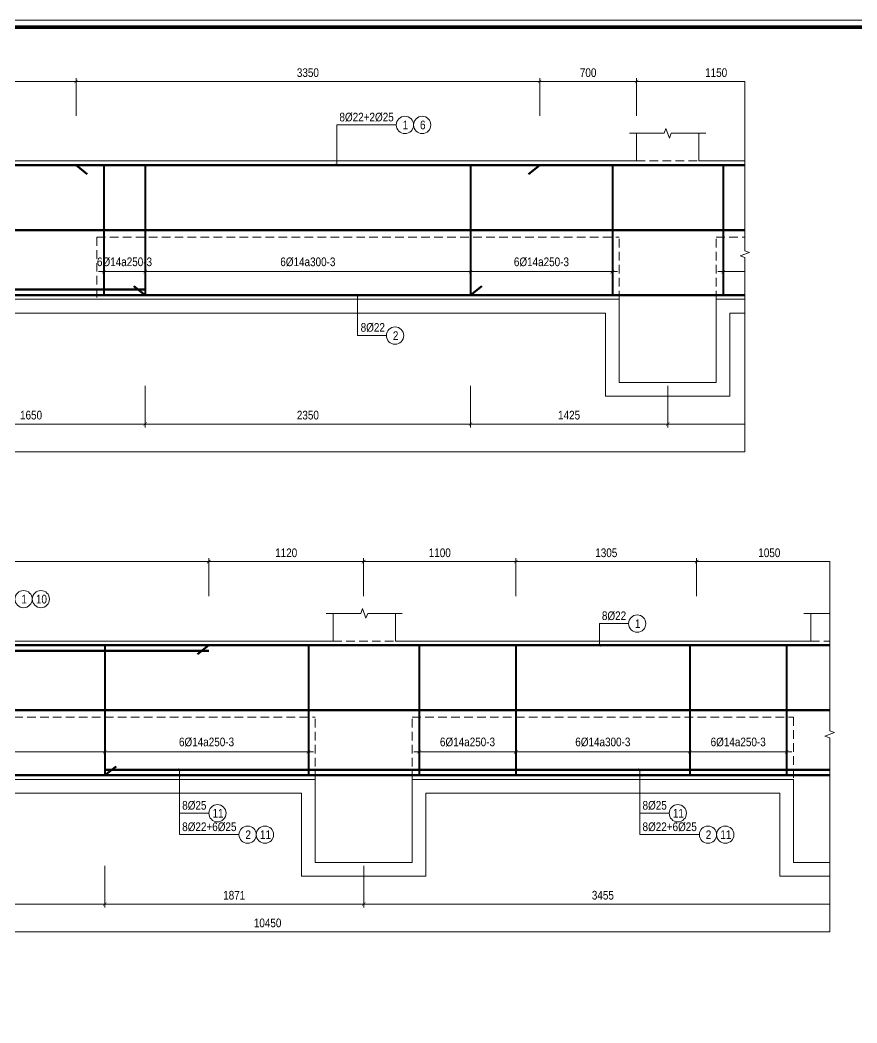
# Model space of a CAD drawing. Header units: millimetres. Extents: x 3014920 to 3563667, y -1638653 to -1356471.
# Drawn here: x 3313728 to 3319774, y -1613312 to -1606064 of the extents above; entities that cross this region are included whole.
import ezdxf
from ezdxf.enums import TextEntityAlignment as Align
from ezdxf.xclip import XClip

# ---------------------------------------------------------------- set-up
doc = ezdxf.new("R2010")
doc.units = ezdxf.units.MM
doc.header["$MEASUREMENT"] = 0
doc.header["$XCLIPFRAME"] = 0
doc.header["$PDMODE"] = 2
doc.linetypes.add('HIDDEN', pattern=[0.375, 0.25, -0.125])
doc.layers.get('0').update_dxf_attribs({"lineweight": 9})
doc.layers.get('Defpoints').update_dxf_attribs({"color": 10, "lineweight": 0})
for name, color, linetype, lineweight in [('CDAI', 21, 'Continuous', 40), ('CTHEP', 50, 'Continuous', 50), ('DBAO', 90, 'Continuous', 13), ('DGIONG', 130, 'Continuous', 13), ('DMo', 9, 'HIDDEN', 9), ('KTH', 154, 'Continuous', 9), ('Net khuat', 8, 'HIDDEN', 13), ('TEXT', 7, 'Continuous', 15)]:
    doc.layers.add(name, color=color, linetype=linetype, lineweight=lineweight)
doc.styles.add('Star-HelCon', font='VHELVCN_0.TTF')
doc.styles.add('TTP-HelCon', font='VHELVCN_0.TTF')
doc.styles.add('VNI-HELVE-CONDENSE', font='VHELVCN_0.TTF')
doc.dimstyles.new('kc-25', dxfattribs={"dimtxt": 62.5, "dimasz": 20, "dimexe": 20, "dimexo": 50, "dimgap": 25, "dimtad": 3, "dimdec": 0, "dimzin": 0, "dimdsep": 46, "dimtxsty": 'VNI-HELVE-CONDENSE', "dimblk": 'DIM', "dimcen": 2.5, "dimclrd": 256, "dimclre": 154, "dimclrt": 7, "dimaunit": 1, "dimadec": 0, "dimazin": 0, "dimtfac": 1, "dimtdec": 0, "dimtix": 1, "dimtmove": 0, "dimatfit": 3, "dimldrblk": 'DOT', "dimfxl": 1, "dimtolj": 1, "dimtzin": 0, "dimarcsym": 0})
doc.dimstyles.new('TTP-25', dxfattribs={"dimscale": 25, "dimtxt": 2.5, "dimasz": 1, "dimexe": 1, "dimexo": 1, "dimgap": 0.09, "dimtad": 0, "dimdec": 4, "dimrnd": 1, "dimzin": 9, "dimdsep": 46, "dimtxsty": 'TTP-HelCon', "dimblk": 'ARCHTICK', "dimcen": 0.09, "dimdle": 1.5, "dimclrd": 256, "dimclre": 256, "dimclrt": 7, "dimadec": 0, "dimazin": 0, "dimtfac": 1, "dimtdec": 4, "dimtmove": 0, "dimatfit": 3, "dimldrblk": 'ARCHTICK', "dimfxl": 1, "dimtvp": 1, "dimtolj": 1, "dimtzin": 0, "dimarcsym": 0})

# ---------------------------------------------------------------- blocks, each defined once
blk = doc.blocks.new('_ArchTick')
at = {"color": 0, "linetype": 'ByBlock', "const_width": 0.15}
blk.add_lwpolyline([(-0.5, -0.5), (0.5, 0.5)], dxfattribs=at)
blk = doc.blocks.new('*D662')
at = {"layer": 'Defpoints', "color": 0, "transparency": 16777216}
for p in [(11650, 574), (14999.7, 413.1), (11650, 300)]:
    blk.add_point(p, dxfattribs=at)
at = {"layer": 'KTH', "lineweight": -2, "transparency": 16777216}
for p, q in [((11650, 325), (11650, 599)), ((14999.7, 438.1), (14999.7, 599)), ((15037.2, 574), (11612.5, 574))]:
    blk.add_line(p, q, dxfattribs=at)
at = {"layer": 'KTH', "lineweight": -2, "transparency": 16777216, "xscale": 25, "yscale": 25, "zscale": 25, "rotation": 180}
blk.add_blockref('_ArchTick', (11650, 574), dxfattribs=at)
at = {"layer": 'KTH', "lineweight": -2, "transparency": 16777216, "xscale": 25, "yscale": 25, "zscale": 25}
blk.add_blockref('_ArchTick', (14999.7, 574), dxfattribs=at)
at = {"layer": 'KTH', "color": 7, "transparency": 16777216, "insert": (13324.8, 637.8), "char_height": 62.5, "attachment_point": 5, "style": 'TTP-HelCon'}
blk.add_mtext('\\A1;3350', dxfattribs=at)
blk = doc.blocks.new('*D664')
at = {"layer": 'Defpoints', "color": 0, "transparency": 16777216}
for p in [(10500, -1600), (12150, -1600), (12150, -1901)]:
    blk.add_point(p, dxfattribs=at)
at = {"layer": 'KTH', "lineweight": -2, "transparency": 16777216}
for p, q in [((10500, -1625), (10500, -1926)), ((12150, -1625), (12150, -1926)), ((10462.5, -1901), (12187.5, -1901))]:
    blk.add_line(p, q, dxfattribs=at)
at = {"layer": 'KTH', "lineweight": -2, "transparency": 16777216, "xscale": 25, "yscale": 25, "zscale": 25, "rotation": 180}
blk.add_blockref('_ArchTick', (10500, -1901), dxfattribs=at)
at = {"layer": 'KTH', "lineweight": -2, "transparency": 16777216, "xscale": 25, "yscale": 25, "zscale": 25}
blk.add_blockref('_ArchTick', (12150, -1901), dxfattribs=at)
at = {"layer": 'KTH', "color": 7, "transparency": 16777216, "insert": (11325, -1837.2), "char_height": 62.5, "attachment_point": 5, "style": 'TTP-HelCon'}
blk.add_mtext('\\A1;1650', dxfattribs=at)
blk = doc.blocks.new('*D666')
at = {"layer": 'Defpoints', "color": 0, "transparency": 16777216}
for p in [(11850, -593.5), (12150, -602.9), (12150, -800)]:
    blk.add_point(p, dxfattribs=at)
at = {"layer": 'KTH', "lineweight": -2, "transparency": 16777216}
for p, q in [((11850, -618.5), (11850, -825)), ((12150, -627.9), (12150, -825)), ((11812.5, -800), (12187.5, -800))]:
    blk.add_line(p, q, dxfattribs=at)
at = {"layer": 'KTH', "lineweight": -2, "transparency": 16777216, "xscale": 25, "yscale": 25, "zscale": 25, "rotation": 180}
blk.add_blockref('_ArchTick', (11850, -800), dxfattribs=at)
at = {"layer": 'KTH', "lineweight": -2, "transparency": 16777216, "xscale": 25, "yscale": 25, "zscale": 25}
blk.add_blockref('_ArchTick', (12150, -800), dxfattribs=at)
at = {"layer": 'KTH', "color": 7, "transparency": 16777216, "insert": (12000, -730.1), "char_height": 62.5, "attachment_point": 5, "style": 'TTP-HelCon'}
blk.add_mtext('\\A1;6Þ14a250-3', dxfattribs=at)
blk = doc.blocks.new('*D669')
at = {"layer": 'Defpoints', "color": 0, "transparency": 16777216}
for p in [(15924.6, -1600), (17349.6, -1600), (15924.6, -1901)]:
    blk.add_point(p, dxfattribs=at)
at = {"layer": 'KTH', "lineweight": -2, "transparency": 16777216}
for p, q in [((15924.6, -1625), (15924.6, -1926)), ((17349.6, -1625), (17349.6, -1926)), ((17387.1, -1901), (15887.1, -1901))]:
    blk.add_line(p, q, dxfattribs=at)
at = {"layer": 'KTH', "lineweight": -2, "transparency": 16777216, "xscale": 25, "yscale": 25, "zscale": 25, "rotation": 180}
blk.add_blockref('_ArchTick', (15924.6, -1901), dxfattribs=at)
at = {"layer": 'KTH', "lineweight": -2, "transparency": 16777216, "xscale": 25, "yscale": 25, "zscale": 25}
blk.add_blockref('_ArchTick', (17349.6, -1901), dxfattribs=at)
at = {"layer": 'KTH', "color": 7, "transparency": 16777216, "insert": (16637.1, -1837.2), "char_height": 62.5, "attachment_point": 5, "style": 'TTP-HelCon'}
blk.add_mtext('\\A1;1425', dxfattribs=at)
blk = doc.blocks.new('*D672')
at = {"layer": 'Defpoints', "color": 0, "transparency": 16777216}
for p in [(24499.5, -602.9), (26798.3, -602.9), (24499.5, -800)]:
    blk.add_point(p, dxfattribs=at)
at = {"layer": 'KTH', "lineweight": -2, "transparency": 16777216}
for p, q in [((24499.5, -627.9), (24499.5, -825)), ((26798.3, -627.9), (26798.3, -825)), ((26835.8, -800), (24462, -800))]:
    blk.add_line(p, q, dxfattribs=at)
at = {"layer": 'KTH', "lineweight": -2, "transparency": 16777216, "xscale": 25, "yscale": 25, "zscale": 25, "rotation": 180}
blk.add_blockref('_ArchTick', (24499.5, -800), dxfattribs=at)
at = {"layer": 'KTH', "lineweight": -2, "transparency": 16777216, "xscale": 25, "yscale": 25, "zscale": 25}
blk.add_blockref('_ArchTick', (26798.3, -800), dxfattribs=at)
at = {"layer": 'KTH', "color": 7, "transparency": 16777216, "insert": (25648.9, -730.1), "char_height": 62.5, "attachment_point": 5, "style": 'TTP-HelCon'}
blk.add_mtext('\\A1;6Þ14a300-3', dxfattribs=at)
blk = doc.blocks.new('*D680')
at = {"layer": 'Defpoints', "color": 0, "transparency": 16777216}
for p in [(16324.6, -602.9), (17349.6, -602.9), (16324.6, -800)]:
    blk.add_point(p, dxfattribs=at)
at = {"layer": 'KTH', "lineweight": -2, "transparency": 16777216}
for p, q in [((16324.6, -627.9), (16324.6, -825)), ((17349.6, -627.9), (17349.6, -825)), ((17387.1, -800), (16287.1, -800))]:
    blk.add_line(p, q, dxfattribs=at)
at = {"layer": 'KTH', "lineweight": -2, "transparency": 16777216, "xscale": 25, "yscale": 25, "zscale": 25, "rotation": 180}
blk.add_blockref('_ArchTick', (16324.6, -800), dxfattribs=at)
at = {"layer": 'KTH', "lineweight": -2, "transparency": 16777216, "xscale": 25, "yscale": 25, "zscale": 25}
blk.add_blockref('_ArchTick', (17349.6, -800), dxfattribs=at)
at = {"layer": 'KTH', "color": 7, "transparency": 16777216, "insert": (16837.1, -730.1), "char_height": 62.5, "attachment_point": 5, "style": 'TTP-HelCon'}
blk.add_mtext('\\A1;6Þ14a250-3', dxfattribs=at)
blk = doc.blocks.new('*D681')
at = {"layer": 'Defpoints', "color": 0, "transparency": 16777216}
for p in [(27549.3, 574), (23749.5, 300), (27549.3, 300)]:
    blk.add_point(p, dxfattribs=at)
at = {"layer": 'KTH', "lineweight": -2, "transparency": 16777216}
for p, q in [((23749.5, 325), (23749.5, 599)), ((27549.3, 325), (27549.3, 599)), ((23712, 574), (27586.8, 574))]:
    blk.add_line(p, q, dxfattribs=at)
at = {"layer": 'KTH', "lineweight": -2, "transparency": 16777216, "xscale": 25, "yscale": 25, "zscale": 25, "rotation": 180}
blk.add_blockref('_ArchTick', (23749.5, 574), dxfattribs=at)
at = {"layer": 'KTH', "lineweight": -2, "transparency": 16777216, "xscale": 25, "yscale": 25, "zscale": 25}
blk.add_blockref('_ArchTick', (27549.3, 574), dxfattribs=at)
at = {"layer": 'KTH', "color": 7, "transparency": 16777216, "insert": (25649.4, 637.8), "char_height": 62.5, "attachment_point": 5, "style": 'TTP-HelCon'}
blk.add_mtext('\\A1;3800', dxfattribs=at)
blk = doc.blocks.new('*D684')
at = {"layer": 'Defpoints', "color": 0, "transparency": 16777216}
for p in [(27549.3, 574), (27549.3, 300), (28669, 300)]:
    blk.add_point(p, dxfattribs=at)
at = {"layer": 'KTH', "lineweight": -2, "transparency": 16777216}
for p, q in [((27549.3, 325), (27549.3, 599)), ((28669, 325), (28669, 599)), ((28706.5, 574), (27511.8, 574))]:
    blk.add_line(p, q, dxfattribs=at)
at = {"layer": 'KTH', "lineweight": -2, "transparency": 16777216, "xscale": 25, "yscale": 25, "zscale": 25, "rotation": 180}
blk.add_blockref('_ArchTick', (27549.3, 574), dxfattribs=at)
at = {"layer": 'KTH', "lineweight": -2, "transparency": 16777216, "xscale": 25, "yscale": 25, "zscale": 25}
blk.add_blockref('_ArchTick', (28669, 574), dxfattribs=at)
at = {"layer": 'KTH', "color": 7, "transparency": 16777216, "insert": (28109.2, 637.8), "char_height": 62.5, "attachment_point": 5, "style": 'TTP-HelCon'}
blk.add_mtext('\\A1;1120', dxfattribs=at)
blk = doc.blocks.new('*D685')
at = {"layer": 'Defpoints', "color": 0, "transparency": 16777216}
for p in [(29768.9, 574), (29768.9, 300), (31074.9, 300)]:
    blk.add_point(p, dxfattribs=at)
at = {"layer": 'KTH', "lineweight": -2, "transparency": 16777216}
for p, q in [((29768.9, 325), (29768.9, 599)), ((31074.9, 325), (31074.9, 599)), ((31112.4, 574), (29731.4, 574))]:
    blk.add_line(p, q, dxfattribs=at)
at = {"layer": 'KTH', "lineweight": -2, "transparency": 16777216, "xscale": 25, "yscale": 25, "zscale": 25, "rotation": 180}
blk.add_blockref('_ArchTick', (29768.9, 574), dxfattribs=at)
at = {"layer": 'KTH', "lineweight": -2, "transparency": 16777216, "xscale": 25, "yscale": 25, "zscale": 25}
blk.add_blockref('_ArchTick', (31074.9, 574), dxfattribs=at)
at = {"layer": 'KTH', "color": 7, "transparency": 16777216, "insert": (30421.9, 637.8), "char_height": 62.5, "attachment_point": 5, "style": 'TTP-HelCon'}
blk.add_mtext('\\A1;{\\C1;1305}', dxfattribs=at)
blk = doc.blocks.new('*D688')
at = {"layer": 'Defpoints', "color": 0, "transparency": 16777216}
for p in [(28669.3, -1600), (32124.9, -1600), (28669.3, -1901)]:
    blk.add_point(p, dxfattribs=at)
at = {"layer": 'KTH', "lineweight": -2, "transparency": 16777216}
for p, q in [((28669.3, -1625), (28669.3, -1926)), ((32124.9, -1625), (32124.9, -1926)), ((32162.4, -1901), (28631.8, -1901))]:
    blk.add_line(p, q, dxfattribs=at)
at = {"layer": 'KTH', "lineweight": -2, "transparency": 16777216, "xscale": 25, "yscale": 25, "zscale": 25, "rotation": 180}
blk.add_blockref('_ArchTick', (28669.3, -1901), dxfattribs=at)
at = {"layer": 'KTH', "lineweight": -2, "transparency": 16777216, "xscale": 25, "yscale": 25, "zscale": 25}
blk.add_blockref('_ArchTick', (32124.9, -1901), dxfattribs=at)
at = {"layer": 'KTH', "color": 7, "transparency": 16777216, "insert": (30397.1, -1837.2), "char_height": 62.5, "attachment_point": 5, "style": 'TTP-HelCon'}
blk.add_mtext('\\A1;{\\C1;3455}', dxfattribs=at)
blk = doc.blocks.new('*D691')
at = {"layer": 'Defpoints', "color": 0, "transparency": 16777216}
for p in [(32124.9, 574), (31074.9, 300), (32124.9, 300)]:
    blk.add_point(p, dxfattribs=at)
at = {"layer": 'KTH', "lineweight": -2, "transparency": 16777216}
for p, q in [((31074.9, 325), (31074.9, 599)), ((32124.9, 325), (32124.9, 599)), ((31037.4, 574), (32162.4, 574))]:
    blk.add_line(p, q, dxfattribs=at)
at = {"layer": 'KTH', "lineweight": -2, "transparency": 16777216, "xscale": 25, "yscale": 25, "zscale": 25, "rotation": 180}
blk.add_blockref('_ArchTick', (31074.9, 574), dxfattribs=at)
at = {"layer": 'KTH', "lineweight": -2, "transparency": 16777216, "xscale": 25, "yscale": 25, "zscale": 25}
blk.add_blockref('_ArchTick', (32124.9, 574), dxfattribs=at)
at = {"layer": 'KTH', "color": 7, "transparency": 16777216, "insert": (31599.9, 637.8), "char_height": 62.5, "attachment_point": 5, "style": 'TTP-HelCon'}
blk.add_mtext('\\A1;1050', dxfattribs=at)
blk = doc.blocks.new('*D692')
at = {"layer": 'Defpoints', "color": 0, "transparency": 16777216}
for p in [(26798.3, -602.9), (28269.3, -602.9), (28269.3, -800)]:
    blk.add_point(p, dxfattribs=at)
at = {"layer": 'KTH', "lineweight": -2, "transparency": 16777216}
for p, q in [((26798.3, -627.9), (26798.3, -825)), ((28269.3, -627.9), (28269.3, -825)), ((26760.8, -800), (28306.8, -800))]:
    blk.add_line(p, q, dxfattribs=at)
at = {"layer": 'KTH', "lineweight": -2, "transparency": 16777216, "xscale": 25, "yscale": 25, "zscale": 25, "rotation": 180}
blk.add_blockref('_ArchTick', (26798.3, -800), dxfattribs=at)
at = {"layer": 'KTH', "lineweight": -2, "transparency": 16777216, "xscale": 25, "yscale": 25, "zscale": 25}
blk.add_blockref('_ArchTick', (28269.3, -800), dxfattribs=at)
at = {"layer": 'KTH', "color": 7, "transparency": 16777216, "insert": (27533.8, -730.1), "char_height": 62.5, "attachment_point": 5, "style": 'TTP-HelCon'}
blk.add_mtext('\\A1;6Þ14a250-3', dxfattribs=at)
blk = doc.blocks.new('*D699')
at = {"layer": 'Defpoints', "color": 0, "transparency": 16777216}
for p in [(14499.6, -602.9), (15524.6, -602.9), (14499.6, -800)]:
    blk.add_point(p, dxfattribs=at)
at = {"layer": 'KTH', "lineweight": -2, "transparency": 16777216}
for p, q in [((14499.6, -627.9), (14499.6, -825)), ((15524.6, -627.9), (15524.6, -825)), ((15562.1, -800), (14462.1, -800))]:
    blk.add_line(p, q, dxfattribs=at)
at = {"layer": 'KTH', "lineweight": -2, "transparency": 16777216, "xscale": 25, "yscale": 25, "zscale": 25, "rotation": 180}
blk.add_blockref('_ArchTick', (14499.6, -800), dxfattribs=at)
at = {"layer": 'KTH', "lineweight": -2, "transparency": 16777216, "xscale": 25, "yscale": 25, "zscale": 25}
blk.add_blockref('_ArchTick', (15524.6, -800), dxfattribs=at)
at = {"layer": 'KTH', "color": 7, "transparency": 16777216, "insert": (15012.1, -730.1), "char_height": 62.5, "attachment_point": 5, "style": 'TTP-HelCon'}
blk.add_mtext('\\A1;6Þ14a250-3', dxfattribs=at)
blk = doc.blocks.new('*D700')
at = {"layer": 'Defpoints', "color": 0, "transparency": 16777216}
for p in [(12150, -602.9), (14499.6, -602.9), (12150, -800)]:
    blk.add_point(p, dxfattribs=at)
at = {"layer": 'KTH', "lineweight": -2, "transparency": 16777216}
for p, q in [((12150, -627.9), (12150, -825)), ((14499.6, -627.9), (14499.6, -825)), ((14537.1, -800), (12112.5, -800))]:
    blk.add_line(p, q, dxfattribs=at)
at = {"layer": 'KTH', "lineweight": -2, "transparency": 16777216, "xscale": 25, "yscale": 25, "zscale": 25, "rotation": 180}
blk.add_blockref('_ArchTick', (12150, -800), dxfattribs=at)
at = {"layer": 'KTH', "lineweight": -2, "transparency": 16777216, "xscale": 25, "yscale": 25, "zscale": 25}
blk.add_blockref('_ArchTick', (14499.6, -800), dxfattribs=at)
at = {"layer": 'KTH', "color": 7, "transparency": 16777216, "insert": (13324.8, -730.1), "char_height": 62.5, "attachment_point": 5, "style": 'TTP-HelCon'}
blk.add_mtext('\\A1;6Þ14a300-3', dxfattribs=at)
blk = doc.blocks.new('*D701')
at = {"layer": 'Defpoints', "color": 0, "transparency": 16777216}
for p in [(14499.6, -1600), (15924.6, -1600), (14499.6, -1901)]:
    blk.add_point(p, dxfattribs=at)
at = {"layer": 'KTH', "lineweight": -2, "transparency": 16777216}
for p, q in [((14499.6, -1625), (14499.6, -1926)), ((15924.6, -1625), (15924.6, -1926)), ((15962.1, -1901), (14462.1, -1901))]:
    blk.add_line(p, q, dxfattribs=at)
at = {"layer": 'KTH', "lineweight": -2, "transparency": 16777216, "xscale": 25, "yscale": 25, "zscale": 25, "rotation": 180}
blk.add_blockref('_ArchTick', (14499.6, -1901), dxfattribs=at)
at = {"layer": 'KTH', "lineweight": -2, "transparency": 16777216, "xscale": 25, "yscale": 25, "zscale": 25}
blk.add_blockref('_ArchTick', (15924.6, -1901), dxfattribs=at)
at = {"layer": 'KTH', "color": 7, "transparency": 16777216, "insert": (15212.1, -1837.2), "char_height": 62.5, "attachment_point": 5, "style": 'TTP-HelCon'}
blk.add_mtext('\\A1;1425', dxfattribs=at)
blk = doc.blocks.new('*D702')
at = {"layer": 'Defpoints', "color": 0, "transparency": 16777216}
for p in [(12150, -1600), (14499.6, -1600), (14499.6, -1901)]:
    blk.add_point(p, dxfattribs=at)
at = {"layer": 'KTH', "lineweight": -2, "transparency": 16777216}
for p, q in [((12150, -1625), (12150, -1926)), ((14499.6, -1625), (14499.6, -1926)), ((12112.5, -1901), (14537.1, -1901))]:
    blk.add_line(p, q, dxfattribs=at)
at = {"layer": 'KTH', "lineweight": -2, "transparency": 16777216, "xscale": 25, "yscale": 25, "zscale": 25, "rotation": 180}
blk.add_blockref('_ArchTick', (12150, -1901), dxfattribs=at)
at = {"layer": 'KTH', "lineweight": -2, "transparency": 16777216, "xscale": 25, "yscale": 25, "zscale": 25}
blk.add_blockref('_ArchTick', (14499.6, -1901), dxfattribs=at)
at = {"layer": 'KTH', "color": 7, "transparency": 16777216, "insert": (13324.8, -1837.2), "char_height": 62.5, "attachment_point": 5, "style": 'TTP-HelCon'}
blk.add_mtext('\\A1;2350', dxfattribs=at)
blk = doc.blocks.new('*D707')
at = {"layer": 'Defpoints', "color": 0, "transparency": 16777216}
for p in [(24499.5, -1600), (26798.3, -1600), (24499.5, -1901)]:
    blk.add_point(p, dxfattribs=at)
at = {"layer": 'KTH', "lineweight": -2, "transparency": 16777216}
for p, q in [((24499.5, -1625), (24499.5, -1926)), ((26798.3, -1625), (26798.3, -1926)), ((26835.8, -1901), (24462, -1901))]:
    blk.add_line(p, q, dxfattribs=at)
at = {"layer": 'KTH', "lineweight": -2, "transparency": 16777216, "xscale": 25, "yscale": 25, "zscale": 25, "rotation": 180}
blk.add_blockref('_ArchTick', (24499.5, -1901), dxfattribs=at)
at = {"layer": 'KTH', "lineweight": -2, "transparency": 16777216, "xscale": 25, "yscale": 25, "zscale": 25}
blk.add_blockref('_ArchTick', (26798.3, -1901), dxfattribs=at)
at = {"layer": 'KTH', "color": 7, "transparency": 16777216, "insert": (25648.9, -1837.2), "char_height": 62.5, "attachment_point": 5, "style": 'TTP-HelCon'}
blk.add_mtext('\\A1;2299', dxfattribs=at)
blk = doc.blocks.new('*D709')
at = {"layer": 'Defpoints', "color": 0, "transparency": 16777216}
for p in [(26798.3, -1600), (28669.3, -1600), (26798.3, -1901)]:
    blk.add_point(p, dxfattribs=at)
at = {"layer": 'KTH', "lineweight": -2, "transparency": 16777216}
for p, q in [((26798.3, -1625), (26798.3, -1926)), ((28669.3, -1625), (28669.3, -1926)), ((28706.8, -1901), (26760.8, -1901))]:
    blk.add_line(p, q, dxfattribs=at)
at = {"layer": 'KTH', "lineweight": -2, "transparency": 16777216, "xscale": 25, "yscale": 25, "zscale": 25, "rotation": 180}
blk.add_blockref('_ArchTick', (26798.3, -1901), dxfattribs=at)
at = {"layer": 'KTH', "lineweight": -2, "transparency": 16777216, "xscale": 25, "yscale": 25, "zscale": 25}
blk.add_blockref('_ArchTick', (28669.3, -1901), dxfattribs=at)
at = {"layer": 'KTH', "color": 7, "transparency": 16777216, "insert": (27733.8, -1837.2), "char_height": 62.5, "attachment_point": 5, "style": 'TTP-HelCon'}
blk.add_mtext('\\A1;1871', dxfattribs=at)
blk = doc.blocks.new('*D741')
at = {"layer": 'Defpoints', "color": 0, "transparency": 16777216}
for p in [(29069.3, -614.5), (29768.9, -602.9), (29069.3, -800)]:
    blk.add_point(p, dxfattribs=at)
at = {"layer": 'KTH', "lineweight": -2, "transparency": 16777216}
for p, q in [((29069.3, -639.5), (29069.3, -825)), ((29768.9, -627.9), (29768.9, -825)), ((29806.4, -800), (29031.8, -800))]:
    blk.add_line(p, q, dxfattribs=at)
at = {"layer": 'KTH', "lineweight": -2, "transparency": 16777216, "xscale": 25, "yscale": 25, "zscale": 25, "rotation": 180}
blk.add_blockref('_ArchTick', (29069.3, -800), dxfattribs=at)
at = {"layer": 'KTH', "lineweight": -2, "transparency": 16777216, "xscale": 25, "yscale": 25, "zscale": 25}
blk.add_blockref('_ArchTick', (29768.9, -800), dxfattribs=at)
at = {"layer": 'KTH', "color": 7, "transparency": 16777216, "insert": (29419.1, -730.1), "char_height": 62.5, "attachment_point": 5, "style": 'TTP-HelCon'}
blk.add_mtext('\\A1;6Þ14a250-3', dxfattribs=at)
blk = doc.blocks.new('*D742')
at = {"layer": 'Defpoints', "color": 0, "transparency": 16777216}
for p in [(31024.9, -602.9), (31724.9, -602.9), (31724.9, -800)]:
    blk.add_point(p, dxfattribs=at)
at = {"layer": 'KTH', "lineweight": -2, "transparency": 16777216}
for p, q in [((31024.9, -627.9), (31024.9, -825)), ((31724.9, -627.9), (31724.9, -825)), ((30987.4, -800), (31762.4, -800))]:
    blk.add_line(p, q, dxfattribs=at)
at = {"layer": 'KTH', "lineweight": -2, "transparency": 16777216, "xscale": 25, "yscale": 25, "zscale": 25, "rotation": 180}
blk.add_blockref('_ArchTick', (31024.9, -800), dxfattribs=at)
at = {"layer": 'KTH', "lineweight": -2, "transparency": 16777216, "xscale": 25, "yscale": 25, "zscale": 25}
blk.add_blockref('_ArchTick', (31724.9, -800), dxfattribs=at)
at = {"layer": 'KTH', "color": 7, "transparency": 16777216, "insert": (31374.9, -730.1), "char_height": 62.5, "attachment_point": 5, "style": 'TTP-HelCon'}
blk.add_mtext('\\A1;6Þ14a250-3', dxfattribs=at)
blk = doc.blocks.new('*D743')
at = {"layer": 'Defpoints', "color": 0, "transparency": 16777216}
for p in [(29768.9, -602.9), (31024.9, -602.9), (31024.9, -800)]:
    blk.add_point(p, dxfattribs=at)
at = {"layer": 'KTH', "lineweight": -2, "transparency": 16777216}
for p, q in [((29768.9, -627.9), (29768.9, -825)), ((31024.9, -627.9), (31024.9, -825)), ((29731.4, -800), (31062.4, -800))]:
    blk.add_line(p, q, dxfattribs=at)
at = {"layer": 'KTH', "lineweight": -2, "transparency": 16777216, "xscale": 25, "yscale": 25, "zscale": 25, "rotation": 180}
blk.add_blockref('_ArchTick', (29768.9, -800), dxfattribs=at)
at = {"layer": 'KTH', "lineweight": -2, "transparency": 16777216, "xscale": 25, "yscale": 25, "zscale": 25}
blk.add_blockref('_ArchTick', (31024.9, -800), dxfattribs=at)
at = {"layer": 'KTH', "color": 7, "transparency": 16777216, "insert": (30396.9, -730.1), "char_height": 62.5, "attachment_point": 5, "style": 'TTP-HelCon'}
blk.add_mtext('\\A1;6Þ14a300-3', dxfattribs=at)
blk = doc.blocks.new('DIM')
h = blk.add_hatch(color=1)
h.paths.add_polyline_path([(0.49, 0.29, 1), (0.29, 0.49), (-0.19, 0), (0.19, 0)])
h.paths.add_polyline_path([(0.19, 0), (-0.19, 0), (-0.49, -0.29, 1), (-0.29, -0.49)])
at = {"color": 9}
for p, q in [((-0.19, 0), (-1.5, 0)), ((0.19, 0), (1.5, 0))]:
    blk.add_line(p, q, dxfattribs=at)
at = {"color": 1}
for p, q in [((-0.49, -0.29), (0.29, 0.49)), ((-0.29, -0.49), (0.49, 0.29)), ((-0.19, 0), (0.19, 0))]:
    blk.add_line(p, q, dxfattribs=at)
blk.add_arc((-0.39, -0.39), 0.138, 135, 315, dxfattribs=at)
blk = doc.blocks.new('*D746')
at = {"layer": 'Defpoints', "color": 0, "transparency": 16777216}
for p in [(10500, -1600), (22750, -1600), (10500, -2101)]:
    blk.add_point(p, dxfattribs=at)
at = {"layer": 'KTH', "lineweight": -2, "transparency": 16777216}
for p, q in [((10500, -1625), (10500, -2126)), ((22750, -1625), (22750, -2126)), ((22787.5, -2101), (10462.5, -2101))]:
    blk.add_line(p, q, dxfattribs=at)
at = {"layer": 'KTH', "lineweight": -2, "transparency": 16777216, "xscale": 25, "yscale": 25, "zscale": 25, "rotation": 180}
blk.add_blockref('_ArchTick', (10500, -2101), dxfattribs=at)
at = {"layer": 'KTH', "lineweight": -2, "transparency": 16777216, "xscale": 25, "yscale": 25, "zscale": 25}
blk.add_blockref('_ArchTick', (22750, -2101), dxfattribs=at)
at = {"layer": 'KTH', "color": 7, "transparency": 16777216, "insert": (16625, -2037.2), "char_height": 62.5, "attachment_point": 5, "style": 'TTP-HelCon'}
blk.add_mtext('\\A1;12250', dxfattribs=at)
blk = doc.blocks.new('*D747')
at = {"layer": 'Defpoints', "color": 0, "transparency": 16777216}
for p in [(22750, -1600), (33200, -1600), (33200, -2101)]:
    blk.add_point(p, dxfattribs=at)
at = {"layer": 'KTH', "lineweight": -2, "transparency": 16777216}
for p, q in [((22750, -1625), (22750, -2126)), ((33200, -1625), (33200, -2126)), ((22712.5, -2101), (33237.5, -2101))]:
    blk.add_line(p, q, dxfattribs=at)
at = {"layer": 'KTH', "lineweight": -2, "transparency": 16777216, "xscale": 25, "yscale": 25, "zscale": 25, "rotation": 180}
blk.add_blockref('_ArchTick', (22750, -2101), dxfattribs=at)
at = {"layer": 'KTH', "lineweight": -2, "transparency": 16777216, "xscale": 25, "yscale": 25, "zscale": 25}
blk.add_blockref('_ArchTick', (33200, -2101), dxfattribs=at)
at = {"layer": 'KTH', "color": 7, "transparency": 16777216, "insert": (27975, -2037.2), "char_height": 62.5, "attachment_point": 5, "style": 'TTP-HelCon'}
blk.add_mtext('\\A1;10450', dxfattribs=at)
blk = doc.blocks.new('*D751')
at = {"layer": 'Defpoints', "color": 0, "transparency": 16777216}
for p in [(29768.9, 574), (28669, 300), (29768.9, 300)]:
    blk.add_point(p, dxfattribs=at)
at = {"layer": 'KTH', "lineweight": -2, "transparency": 16777216}
for p, q in [((28669, 325), (28669, 599)), ((29768.9, 325), (29768.9, 599)), ((28631.5, 574), (29806.4, 574))]:
    blk.add_line(p, q, dxfattribs=at)
at = {"layer": 'KTH', "lineweight": -2, "transparency": 16777216, "xscale": 25, "yscale": 25, "zscale": 25, "rotation": 180}
blk.add_blockref('_ArchTick', (28669, 574), dxfattribs=at)
at = {"layer": 'KTH', "lineweight": -2, "transparency": 16777216, "xscale": 25, "yscale": 25, "zscale": 25}
blk.add_blockref('_ArchTick', (29768.9, 574), dxfattribs=at)
at = {"layer": 'KTH', "color": 7, "transparency": 16777216, "insert": (29219, 637.8), "char_height": 62.5, "attachment_point": 5, "style": 'TTP-HelCon'}
blk.add_mtext('\\A1;1100', dxfattribs=at)
blk = doc.blocks.new('*D754')
at = {"layer": 'Defpoints', "color": 0, "transparency": 16777216}
for p in [(10500, 574), (10500, 300), (11650, 300)]:
    blk.add_point(p, dxfattribs=at)
at = {"layer": 'KTH', "lineweight": -2, "transparency": 16777216}
for p, q in [((10500, 325), (10500, 599)), ((11650, 325), (11650, 599)), ((11687.5, 574), (10462.5, 574))]:
    blk.add_line(p, q, dxfattribs=at)
at = {"layer": 'KTH', "lineweight": -2, "transparency": 16777216, "xscale": 25, "yscale": 25, "zscale": 25, "rotation": 180}
blk.add_blockref('_ArchTick', (10500, 574), dxfattribs=at)
at = {"layer": 'KTH', "lineweight": -2, "transparency": 16777216, "xscale": 25, "yscale": 25, "zscale": 25}
blk.add_blockref('_ArchTick', (11650, 574), dxfattribs=at)
at = {"layer": 'KTH', "color": 7, "transparency": 16777216, "insert": (11075, 637.8), "char_height": 62.5, "attachment_point": 5, "style": 'TTP-HelCon'}
blk.add_mtext('\\A1;1150', dxfattribs=at)
blk = doc.blocks.new('*D755')
at = {"layer": 'Defpoints', "color": 0, "transparency": 16777216}
for p in [(15699.7, 574), (14999.7, 300), (15699.7, 300)]:
    blk.add_point(p, dxfattribs=at)
at = {"layer": 'KTH', "lineweight": -2, "transparency": 16777216}
for p, q in [((14999.7, 325), (14999.7, 599)), ((15699.7, 325), (15699.7, 599)), ((14962.2, 574), (15737.2, 574))]:
    blk.add_line(p, q, dxfattribs=at)
at = {"layer": 'KTH', "lineweight": -2, "transparency": 16777216, "xscale": 25, "yscale": 25, "zscale": 25, "rotation": 180}
blk.add_blockref('_ArchTick', (14999.7, 574), dxfattribs=at)
at = {"layer": 'KTH', "lineweight": -2, "transparency": 16777216, "xscale": 25, "yscale": 25, "zscale": 25}
blk.add_blockref('_ArchTick', (15699.7, 574), dxfattribs=at)
at = {"layer": 'KTH', "color": 7, "transparency": 16777216, "insert": (15349.7, 637.8), "char_height": 62.5, "attachment_point": 5, "style": 'TTP-HelCon'}
blk.add_mtext('\\A1;700', dxfattribs=at)
blk = doc.blocks.new('*D757')
at = {"layer": 'Defpoints', "color": 0, "transparency": 16777216}
for p in [(15699.6, 574), (15699.6, 300), (16849.6, 300)]:
    blk.add_point(p, dxfattribs=at)
at = {"layer": 'KTH', "lineweight": -2, "transparency": 16777216}
for p, q in [((15699.6, 325), (15699.6, 599)), ((16849.6, 325), (16849.6, 599)), ((16887.1, 574), (15662.1, 574))]:
    blk.add_line(p, q, dxfattribs=at)
at = {"layer": 'KTH', "lineweight": -2, "transparency": 16777216, "xscale": 25, "yscale": 25, "zscale": 25, "rotation": 180}
blk.add_blockref('_ArchTick', (15699.6, 574), dxfattribs=at)
at = {"layer": 'KTH', "lineweight": -2, "transparency": 16777216, "xscale": 25, "yscale": 25, "zscale": 25}
blk.add_blockref('_ArchTick', (16849.6, 574), dxfattribs=at)
at = {"layer": 'KTH', "color": 7, "transparency": 16777216, "insert": (16274.6, 637.8), "char_height": 62.5, "attachment_point": 5, "style": 'TTP-HelCon'}
blk.add_mtext('\\A1;1150', dxfattribs=at)
blk = doc.blocks.new('CHG_XX_Khung ten')
blk.add_lwpolyline([(15, 579), (826, 579), (826, 15), (15, 15)], close=True)
at = {"color": 4, "linetype": 'Continuous', "const_width": 1}
blk.add_lwpolyline([(17, 577), (824, 577), (824, 17), (17, 17)], close=True, dxfattribs=at)
blk = doc.blocks.new('2Y-24')
at = {"layer": 'CDAI'}
blk.add_line((11850.00158, -30), (11850.00158, -970), dxfattribs=at)
for points in [[(12150.00352, -30), (12150.00352, -970)], [(14499.58653, -30), (14499.58653, -970)], [(15524.58661, -30), (15524.58661, -970)], [(16324.58653, -30), (16324.58653, -970)], [(26798.31963, -30), (26798.31963, -970)], [(28269.31963, -30), (28269.31963, -970)], [(29069.31947, -30), (29069.31947, -970)], [(29768.90079, -30), (29768.90079, -970)], [(31024.89337, -30), (31024.89337, -970)], [(31724.89337, -30), (31724.89337, -970)]]:
    blk.add_lwpolyline(points, dxfattribs=at)
at = {"layer": 'CTHEP'}
for p, q in [((11731.42604, -94.5255), (11650.00015, -30)), ((14918.26457, -94.5255), (14999.69047, -30)), ((23749.50002, -70), (27549.31963, -70)), ((27467.89373, -94.5255), (27549.31962, -30)), ((59365.00001, -500), (1530.00001, -500)), ((12068.57763, -905.4745), (12150.00352, -970)), ((14581.01242, -905.4745), (14499.58653, -970)), ((26879.74552, -905.47451), (26798.31963, -970)), ((1530.00001, -970), (59445.00001, -970))]:
    blk.add_line(p, q, dxfattribs=at)
for points in [[(1570.00001, -229.99859), (1570.00001, -30), (59445.00001, -30), (59445.00001, -229.56756)], [(8300.00167, -930), (12150.00352, -930)], [(26798.31963, -930), (33874.90087, -930)]]:
    blk.add_lwpolyline(points, dxfattribs=at)
at = {"layer": 'DBAO', "linetype": 'Continuous'}
for p, q in [((15699.58653, 200), (15699.58653, 0)), ((16149.58653, 0), (16149.58653, 200)), ((28448.00001, 200), (28448.00001, 0)), ((28898.00001, 0), (28898.00001, 200)), ((31899.90087, 200), (31899.90087, 0)), ((10950.00001, 0), (15699.58653, 0)), ((16149.58653, 0), (20749.40248, 0)), ((22849.49251, 0), (27194.31955, 0)), ((22849.49251, 0), (28448.00001, 0)), ((28898.00001, 0), (31899.90087, 0))]:
    blk.add_line(p, q, dxfattribs=at)
at = {"layer": 'DBAO', "linetype": 'Continuous', "flags": 128}
for points in [[(1500.00001, 200), (1500.00001, -1000), (15574.58661, -1000)], [(16274.5866, -1000), (20624.40256, -1000)], [(23049.50002, -1000), (28319.31963, -1000)], [(29019.31962, -1000), (31774.90087, -1000)], [(1500.00001, -1100), (15474.58661, -1100)], [(16374.5866, -1100), (20524.40256, -1100)], [(23149.50002, -1100), (28219.31963, -1100)], [(29119.31962, -1100), (31674.90087, -1100)]]:
    blk.add_lwpolyline(points, dxfattribs=at)
at = {"layer": 'DBAO'}
for points in [[(15574.58661, -1000), (15574.58661, -1600), (16274.5866, -1600), (16274.5866, -1000)], [(28319.31963, -1000), (28319.31963, -1600), (29019.31962, -1600), (29019.31962, -1000)], [(31774.90087, -1000), (31774.90087, -1600), (32474.90087, -1600), (32474.90087, -1000)], [(15474.58661, -1100), (15474.58661, -1700), (16374.5866, -1700), (16374.5866, -1100)], [(28219.31963, -1100), (28219.31963, -1700), (29119.31962, -1700), (29119.31962, -1100)], [(31674.90087, -1100), (31674.90087, -1700), (32574.90087, -1700), (32574.90087, -1100)]]:
    blk.add_lwpolyline(points, dxfattribs=at)
at = {"layer": 'DGIONG', "linetype": 'Continuous', "flags": 128}
for points in [[(16199.58653, 200), (15949.58653, 200), (15937.08653, 165.65653), (15912.08653, 234.34347), (15899.58653, 200), (15649.57153, 200)], [(28948.00001, 200), (28698.00001, 200), (28685.50001, 165.65653), (28660.50001, 234.34347), (28648.00001, 200), (28397.98501, 200)], [(32399.89336, 200), (32149.88961, 200), (32137.38961, 165.65653), (32112.38961, 234.34347), (32099.88961, 200), (31849.88586, 200)]]:
    blk.add_lwpolyline(points, dxfattribs=at)
at = {"layer": 'DGIONG'}
for centre in [(26211.70496, 303.00233), (26336.70496, 303.00233), (14025.6922, 260.04133), (14150.6922, 260.04133), (30645.1881, 126.06616), (13954.6814, -1262.04426), (27612.86304, -1243.93133), (30938.82977, -1243.93133), (27830.75254, -1398.91228), (27955.75254, -1398.91228), (31156.71927, -1398.91228), (31281.71927, -1398.91228)]:
    blk.add_circle(centre, 62.5, dxfattribs=at)
at = {"layer": 'Net khuat', "ltscale": 250}
for p, q in [((15699.58653, 0), (16149.58653, 0)), ((28448.00001, 0), (28898.00001, 0)), ((31899.90087, 0), (32349.88586, 0)), ((11800.00158, -550), (15574.58661, -550)), ((11800.00158, -550), (11800.00158, -1000)), ((15574.58661, -1000), (15574.58661, -550)), ((16274.5866, -550), (20624.40256, -550)), ((16274.5866, -1000), (16274.5866, -550)), ((23049.50002, -550), (28319.31963, -550)), ((28319.31963, -1000), (28319.31963, -550)), ((29019.31962, -550), (31774.90087, -550)), ((29019.31962, -1000), (29019.31962, -550)), ((31774.90087, -550), (31774.90087, -1000))]:
    blk.add_line(p, q, dxfattribs=at)
at = {"layer": 'TEXT', "style": 'TTP-HelCon'}
for s, p in [('8Þ22+2Þ25', (13552.88433, 285.89428, 0)), ('8Þ22', (30390.26972, 151.91911, 0)), ('8Þ25', (27357.94467, -1218.07834, 0)), ('8Þ25', (30683.91139, -1218.07834, 0)), ('8Þ22', (13706.19317, -1234.1472, 0)), ('8Þ22+6Þ25', (27357.94467, -1373.05934, 0)), ('8Þ22+6Þ25', (30683.91139, -1373.05934, 0))]:
    blk.add_text(s, height=62.5, dxfattribs=at).set_placement(p)
at = {"layer": 'TEXT', "style": 'Star-HelCon'}
for s, p in [('1', (14029.85887, 260.04133)), ('6', (14154.85887, 260.04133)), ('1', (26215.87163, 303.00233)), ('10', (26340.87163, 303.00233)), ('1', (30649.35477, 126.06616)), ('2', (13958.84807, -1262.04426)), ('11', (27617.02971, -1243.93133)), ('11', (30942.99644, -1243.93133)), ('2', (27834.91921, -1398.91228)), ('11', (27959.91921, -1398.91228)), ('2', (31160.88594, -1398.91228)), ('11', (31285.88594, -1398.91228))]:
    blk.add_text(s, height=62.5, dxfattribs=at).set_placement(p, align=Align.MIDDLE)
at = {"layer": 'KTH'}
for base, p1, p2, picture, middle in [((10500.00001, 574.00461), (11650.00015, 300), (10500.00001, 300), '*D754', (11075.00008, 637.83794)), ((11650.00015, 574.00461), (14999.69047, 413.14624), (11650.00015, 300), '*D662', (13324.84531, 637.83794)), ((15699.58653, 574.00461), (16849.58667, 300), (15699.58653, 300), '*D757', (16274.5866, 637.83794)), ((27549.31962, 574.00461), (23749.50002, 300), (27549.31962, 300), '*D681', (25649.40982, 637.83794)), ((27549.31962, 574.00461), (28669.00001, 300), (27549.31962, 300), '*D684', (28109.15982, 637.83794)), ((12150.00352, -1901.04426), (10500.00181, -1600), (12150.00352, -1600), '*D664', (11325.00267, -1837.21093)), ((10500.00181, -2101), (22750.00001, -1600), (10500.00181, -1600), '*D746', (16625.00091, -2037.16667)), ((14499.58653, -1901.04426), (12150.00352, -1600), (14499.58653, -1600), '*D702', (13324.79503, -1837.21093))]:
    dim = blk.add_linear_dim(base=base, p1=p1, p2=p2, dimstyle='TTP-25', override={"dimtmove": 1}, dxfattribs=at)
    dim.commit()
    dim.dimension.update_dxf_attribs({"geometry": picture, "text_midpoint": middle})
for base, p1, p2, picture, middle in [((15699.6888, 574.00461), (14999.69047, 300), (15699.6888, 300), '*D755', (15349.68963, 637.83794)), ((29768.90079, 574.00461), (28669.00001, 300), (29768.90079, 300), '*D751', (29218.9504, 637.83794)), ((32124.89336, 574.00461), (31074.89336, 300), (32124.89336, 300), '*D691', (31599.89336, 637.83794)), ((14499.58653, -1901.04426), (15924.58661, -1600), (14499.58653, -1600), '*D701', (15212.08657, -1837.21093)), ((15924.58661, -1901.04426), (17349.58653, -1600), (15924.58661, -1600), '*D669', (16637.08657, -1837.21093)), ((33200.00001, -2101), (22750.00001, -1600), (33200.00001, -1600), '*D747', (27975.00001, -2037.16667)), ((24499.50002, -1901.04426), (26798.31963, -1600), (24499.50002, -1600), '*D707', (25648.90982, -1837.21093)), ((26798.31963, -1901.04426), (28669.31962, -1600), (26798.31963, -1600), '*D709', (27733.81962, -1837.21093))]:
    dim = blk.add_linear_dim(base=base, p1=p1, p2=p2, angle=180, dimstyle='TTP-25', override={"dimtmove": 1}, dxfattribs=at)
    dim.commit()
    dim.dimension.update_dxf_attribs({"geometry": picture, "text_midpoint": middle})
for base, p1, p2, text, picture, middle in [((29768.90079, 574.00461), (31074.89336, 300), (29768.90079, 300), '{\\C1;1305}', '*D685', (30421.89708, 637.83794)), ((28269.31963, -800), (26798.31963, -602.86333), (28269.31963, -602.86333), '6Þ14a250-3', '*D692', (27533.81963, -730.08334)), ((31024.89337, -800), (29768.90079, -602.86333), (31024.89337, -602.86333), '6Þ14a300-3', '*D743', (30396.89708, -730.08334)), ((31724.90103, -800), (31024.90103, -602.86333), (31724.90103, -602.86333), '6Þ14a250-3', '*D742', (31374.90103, -730.08334))]:
    dim = blk.add_linear_dim(base=base, p1=p1, p2=p2, text=text, dimstyle='TTP-25', override={"dimtmove": 1}, dxfattribs=at)
    dim.commit()
    dim.dimension.update_dxf_attribs({"geometry": picture, "text_midpoint": middle})
dim = blk.add_linear_dim(base=(12150.00352, -800), p1=(11850.00158, -593.53446), p2=(12150.00352, -602.86333), text='6Þ14a250-3', dimstyle='TTP-25', override={"dimtmove": 1}, dxfattribs=at)
dim.commit()
dim.dimension.update_dxf_attribs({"geometry": '*D666', "text_midpoint": (12000.00255, -800), "dimtype": 128})
for base, p1, p2, text, picture, middle in [((12150.00352, -800), (14499.58653, -602.86333), (12150.00352, -602.86333), '6Þ14a300-3', '*D700', (13324.79503, -730.08334)), ((14499.58653, -800), (15524.58661, -602.86333), (14499.58653, -602.86333), '6Þ14a250-3', '*D699', (15012.08657, -730.08334)), ((16324.58653, -800), (17349.58653, -602.86333), (16324.58653, -602.86333), '6Þ14a250-3', '*D680', (16837.08653, -730.08334)), ((24499.50002, -800), (26798.31963, -602.86333), (24499.50002, -602.86333), '6Þ14a300-3', '*D672', (25648.90982, -730.08334)), ((29069.31947, -800), (29768.90079, -602.86333), (29069.31947, -614.52628), '6Þ14a250-3', '*D741', (29419.11013, -730.08334)), ((28669.31962, -1901.04426), (32124.90087, -1600), (28669.31962, -1600), '{\\C1;3455}', '*D688', (30397.11025, -1837.21093))]:
    dim = blk.add_linear_dim(base=base, p1=p1, p2=p2, angle=180, text=text, dimstyle='TTP-25', override={"dimtmove": 1}, dxfattribs=at)
    dim.commit()
    dim.dimension.update_dxf_attribs({"geometry": picture, "text_midpoint": middle})
at = {"layer": 'DGIONG'}
for points in [[(13534.37248, -30), (13534.37229, 260.04133), (13963.1922, 260.04133)], [(30371.75779, -30), (30371.75769, 126.06616), (30582.6881, 126.06616)], [(27339.43287, -930), (27339.43264, -1243.93128), (27550.36304, -1243.93128)], [(30665.39959, -930), (30665.39936, -1243.93128), (30876.32977, -1243.93128)], [(13683.1814, -970), (13683.18114, -1262.04426), (13892.1814, -1262.04426)], [(27339.43282, -970), (27339.43264, -1398.91228), (27768.25254, -1398.91228)], [(30665.39955, -970), (30665.39936, -1398.91228), (31094.21927, -1398.91228)]]:
    blk.add_leader(points, dimstyle='kc-25', override={"dimtad": 0, "dimldrblk": 'ArchTick', "dimfxl": 100, "dimarcsym": 1}, dxfattribs=at)

msp = doc.modelspace()

# ---------------------------------------------------------------- linework, layer by layer
at = {"layer": 'DGIONG', "linetype": 'Continuous', "flags": 128}
for points in [[(3318964.59798, -1609183.12605), (3318964.59807, -1607780.69439), (3318930.2546, -1607768.19439), (3318998.94153, -1607743.19439), (3318964.59807, -1607730.69439), (3318964.59796, -1606508.12144)], [(3319577.73114, -1612652.87732), (3319577.73123, -1611250.44566), (3319543.38776, -1611237.94566), (3319612.07469, -1611212.94566), (3319577.73123, -1611200.44566), (3319577.73112, -1609977.87271)]]:
    msp.add_lwpolyline(points, dxfattribs=at)

# ---------------------------------------------------------------- block references
at = {"layer": 'DMo'}
ref = msp.add_blockref('2Y-24', (3302482.49342, -1607082.12605), dxfattribs=at)
XClip(ref).set_block_clipping_path([(-728.7185758557, -2535.5682696518), (16482.1045623883, 966.3384744171)])
ref = msp.add_blockref('2Y-24', (3287541.3526, -1610551.87732), dxfattribs=at)
XClip(ref).set_block_clipping_path([(15315.2700032932, -2504.5849999781), (32036.3785386621, 970.6835081088)])

# ---------------------------------------------------------------- next in the draw order: block references
at = {"color": 5, "xscale": 25.92478421704392, "yscale": 25.92478421704392, "zscale": 25.92478421704392}
msp.add_blockref('CHG_XX_Khung ten', (3302034.29319, -1621074.38806), dxfattribs=at)

doc.saveas('drawing.dxf')
